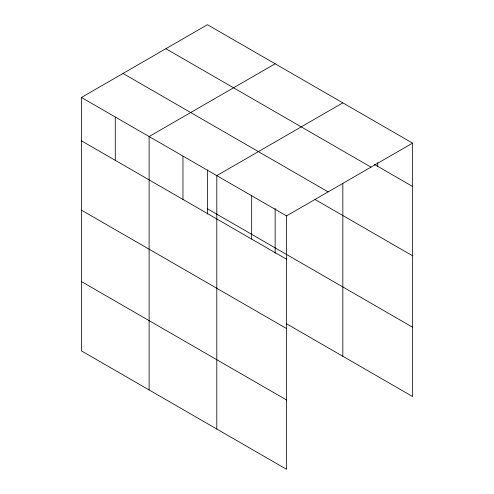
<?xml version="1.0" encoding="UTF-8"?>
<svg xmlns="http://www.w3.org/2000/svg" width="494" height="494" viewBox="0 0 494 494"><rect width="100%" height="100%" fill="white"/><g stroke="black" fill="none" stroke-linecap="round" stroke-linejoin="round"><path stroke-width="0.74" d="M81.424 97.466L286.545 215.89L286.545 469.3L81.424 350.876L81.424 97.466L207.455 24.7L412.576 143.124L412.576 396.534L286.427 323.706M275.146 63.782L149.114 136.548L149.114 389.957M342.836 102.863L216.804 175.623L216.804 429.033M286.545 215.89L412.576 143.124M374.415 164.434L412.576 186.466M165.867 48.715L370.988 167.139M123.012 73.452L328.133 191.876M314.962 199.434L412.576 255.787M207.455 208.789L412.576 327.213M81.424 140.809L286.545 259.233M81.424 210.129L286.545 328.553M81.424 281.555L286.545 399.979M377.706 162.532L377.706 166.336M342.836 183.175L342.836 356.273M275.146 208.357L275.146 253.261M251.674 195.76L251.674 239.096M207.455 170.035L207.455 214.18M182.959 156.085L182.959 199.428M115.269 117.004L115.269 160.346"/></g></svg>
